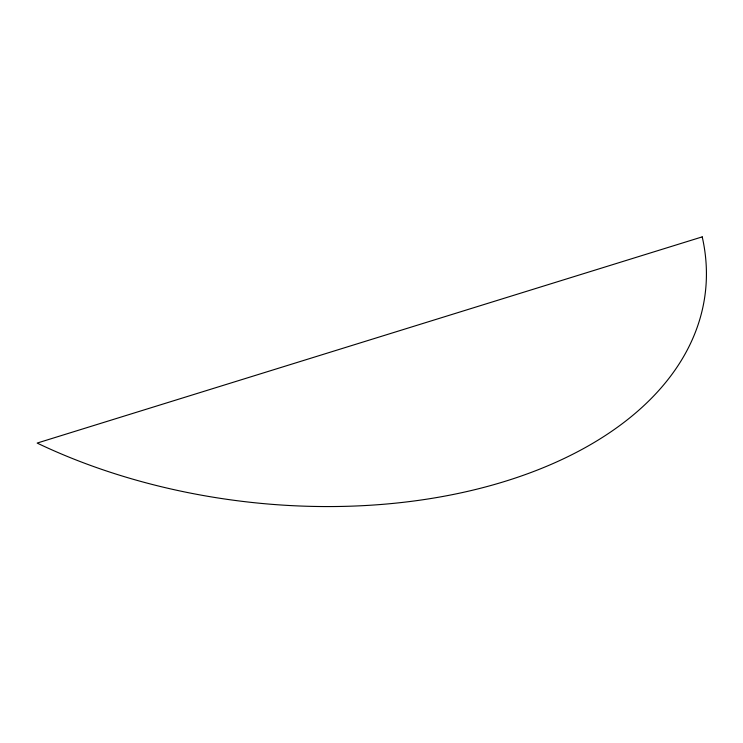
<?xml version="1.0" encoding="UTF-8"?>
<svg xmlns="http://www.w3.org/2000/svg" width="743" height="743" viewBox="0 0 743 743"><rect width="100%" height="100%" fill="white"/><g stroke="black" fill="none" stroke-linecap="round" stroke-linejoin="round"><path stroke-width="1.11" d="M702.219 236.878L37.15 443.069A433.364 262.01 6.8 0 0 505.379 481.241A433.364 262.01 6.8 0 0 702.219 236.878"/></g></svg>
